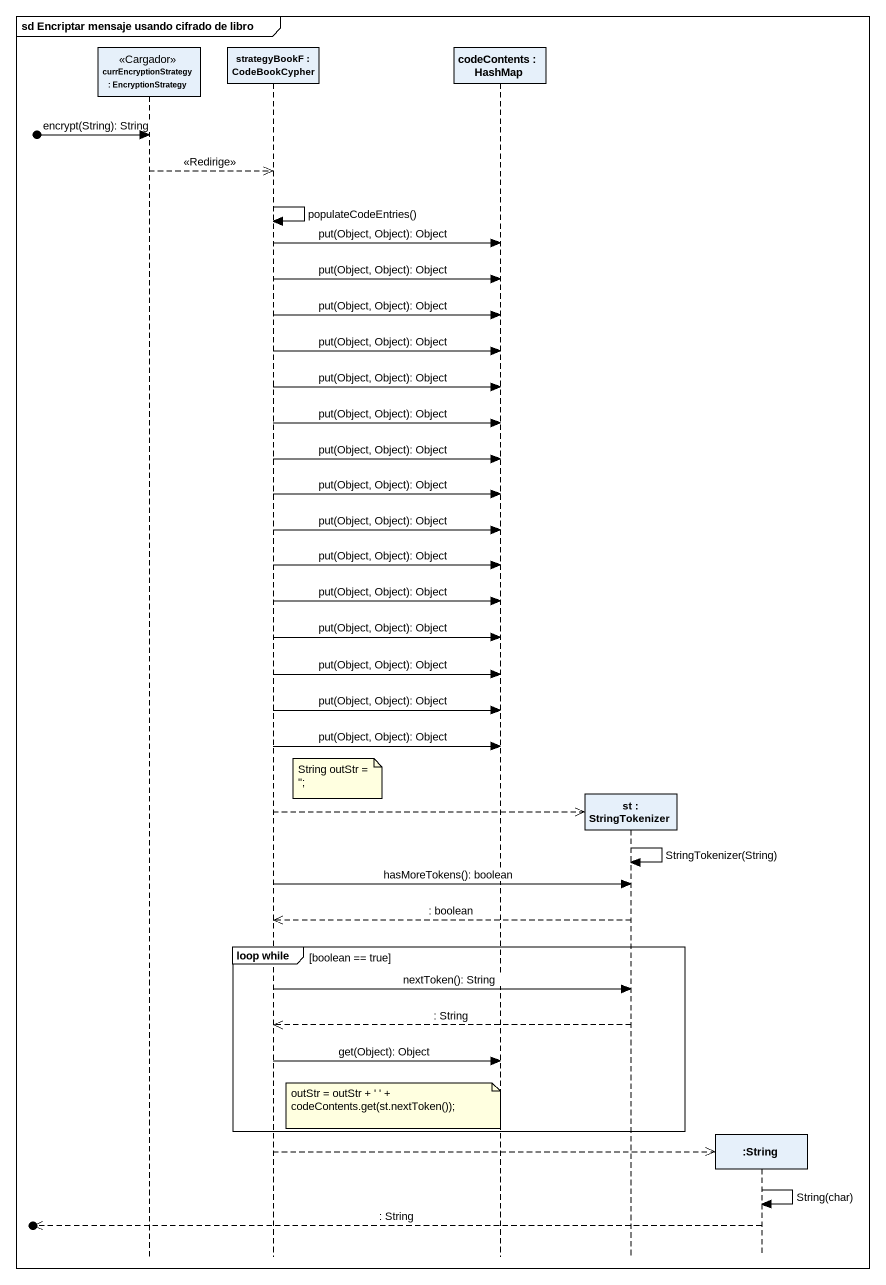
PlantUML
@startuml
mainframe sd Encriptar mensaje usando cifrado de libro
hide footbox
participant "currEncryptionStrategy : EncryptionStrategy" as currEncryptionStrategy <<Cargador>>
participant "strategyBookF : CodeBookCypher" as strategyBookF
participant "codeContents : HashMap" as codeContents
participant "st : StringTokenizer" as st
participant ":String" as String

[o-> currEncryptionStrategy : encrypt(String): String
currEncryptionStrategy -->> strategyBookF : <<Redirige>>
strategyBookF -> strategyBookF : populateCodeEntries()
strategyBookF -> codeContents : put(Object, Object): Object
strategyBookF -> codeContents : put(Object, Object): Object
strategyBookF -> codeContents : put(Object, Object): Object
strategyBookF -> codeContents : put(Object, Object): Object
strategyBookF -> codeContents : put(Object, Object): Object
strategyBookF -> codeContents : put(Object, Object): Object
strategyBookF -> codeContents : put(Object, Object): Object
strategyBookF -> codeContents : put(Object, Object): Object
strategyBookF -> codeContents : put(Object, Object): Object
strategyBookF -> codeContents : put(Object, Object): Object
strategyBookF -> codeContents : put(Object, Object): Object
strategyBookF -> codeContents : put(Object, Object): Object
strategyBookF -> codeContents : put(Object, Object): Object
strategyBookF -> codeContents : put(Object, Object): Object
strategyBookF -> codeContents : put(Object, Object): Object
note right of strategyBookF : String outStr = '';
strategyBookF -->> st **
st -> st : StringTokenizer(String)
strategyBookF -> st : hasMoreTokens(): boolean
st -->> strategyBookF : : boolean
group loop while [boolean == true]
  strategyBookF -> st : nextToken(): String
  st -->> strategyBookF : : String
  strategyBookF -> codeContents : get(Object): Object
  note over codeContents
    outStr = outStr + ' ' +
    codeContents.get(st.nextToken());
  end note
end
strategyBookF -->> String **
String -> String : String(char)
[o<<-- String : : String
@enduml
